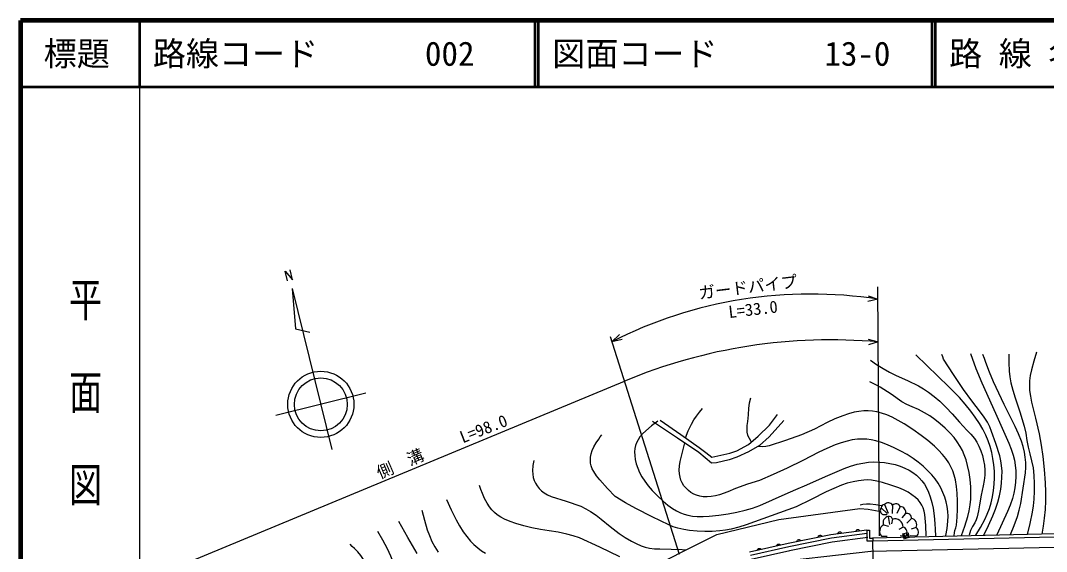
# Model space of a CAD drawing. Units: millimetres, scale not verified. Extents: x 40000 to 680000, y 20000 to 380000.
# Drawn here: x 40000 to 195096, y 299829 to 380000 of the extents above; entities that cross this region are included whole.
import ezdxf
from ezdxf.enums import TextEntityAlignment as Align

# ---------------------------------------------------------------- set-up
doc = ezdxf.new("R2010")
doc.units = ezdxf.units.MM
doc.header["$LTSCALE"] = 1000
for name, color, linetype, lineweight in [('M-BGD', 7, 'Continuous', 25), ('M-STR-STR1', 1, 'Continuous', 25), ('M-TTL', 2, 'Continuous', 140), ('M-TTL-BAND', 7, 'Continuous', 25), ('M-TTL-LINE', 7, 'Continuous', 50)]:
    doc.layers.add(name, color=color, linetype=linetype, lineweight=lineweight)
doc.layers.add('M-TTL-TXT', color=7, linetype='Continuous')
doc.styles.add('@ＭＳ ゴシック', font='')
doc.styles.add('ＭＳ ゴシック', font='')
doc.styles.get('@ＭＳ ゴシック').set_extended_font_data('@MS Gothic')
doc.styles.get('ＭＳ ゴシック').set_extended_font_data('MS Gothic')

# ---------------------------------------------------------------- blocks, each defined once
blk = doc.blocks.new('BUHIN155')
at = {"color": 7, "linetype": 'Continuous', "lineweight": 25}
blk.add_lwpolyline([(-281, 104), (-235, 161), (-181, 203), (-104, 245), (-30, 256), (44, 251), (131, 219), (190, 174), (239, 118), (271, 35), (284, -32), (281, -104)], dxfattribs=at)
blk = doc.blocks.new('BUHIN156')
at = {"color": 7, "linetype": 'Continuous', "lineweight": 25}
blk.add_lwpolyline([(-288, 83), (-246, 142), (-196, 189), (-123, 236), (-49, 253), (24, 254), (114, 228), (176, 188), (229, 136), (267, 56), (286, -10), (288, -83)], dxfattribs=at)
blk = doc.blocks.new('BUHIN157')
at = {"color": 7, "linetype": 'Continuous', "lineweight": 25}
blk.add_lwpolyline([(-290, 78), (-249, 138), (-199, 185), (-127, 234), (-54, 252), (20, 254), (110, 230), (172, 191), (227, 140), (266, 61), (286, -5), (290, -78)], dxfattribs=at)

msp = doc.modelspace()

# ---------------------------------------------------------------- linework, layer by layer
at = {"layer": 'M-BGD'}
for p, q in [((80354, 340676), (79985, 342174)), ((79985, 342174), (81133, 340863)), ((81133, 340863), (80754, 342365)), ((169857, 302204), (169613, 339795)), ((81089, 339517), (81554, 333452)), ((81089, 339517), (87071, 315243)), ((81554, 333452), (83735, 332959)), ((139601, 299352), (129178, 332233)), ((63089, 297269), (131302, 325534)), ((92193, 323714), (78599, 320365)), ((136694, 319664), (139816, 317487)), ((155398, 319622), (153164, 317122)), ((153212, 318904), (154425, 320485)), ((139340, 316936), (135517, 319458)), ((151535, 317240), (153212, 318904)), ((142555, 314763), (139340, 316936)), ((139816, 317487), (142615, 315547)), ((150060, 315959), (151535, 317240)), ((153164, 317122), (151720, 315842)), ((142615, 315547), (143585, 314776)), ((147211, 314682), (148288, 315040)), ((150044, 314865), (148267, 314071)), ((148288, 315040), (150060, 315959)), ((151720, 315842), (150044, 314865)), ((144466, 313159), (142555, 314763)), ((143585, 314776), (144521, 314067)), ((144521, 314067), (147211, 314682)), ((147130, 313648), (145214, 313191)), ((148267, 314071), (147130, 313648)), ((145214, 313191), (144466, 313159)), ((154612, 304638), (166877, 306295)), ((166877, 306295), (168143, 306197)), ((168143, 306197), (169805, 305934)), ((170107, 306406), (170988, 305553)), ((170630, 306901), (171153, 305636)), ((171813, 306818), (171758, 305581)), ((172996, 306598), (172473, 305553)), ((173793, 305553), (173243, 304921)), ((145280, 302399), (154612, 304638)), ((170383, 305388), (171015, 305388)), ((171180, 305086), (171345, 303903)), ((171813, 304728), (171675, 304013)), ((174701, 304811), (173986, 304123)), ((167941, 303038), (162494, 302342)), ((168004, 302542), (162576, 301849)), ((167941, 303038), (167929, 301438)), ((167941, 303038), (167929, 301438)), ((167941, 303038), (168341, 303035)), ((168341, 303035), (168332, 301835)), ((170465, 303848), (171208, 303628)), ((173408, 303518), (172775, 303160)), ((174050, 302510), (174170, 302025)), ((175388, 303435), (174618, 303188)), ((132602, 296070), (145280, 302399)), ((156047, 301014), (150226, 299706)), ((162494, 302342), (156047, 301014)), ((162576, 301849), (156148, 300524)), ((162675, 301256), (156269, 299937)), ((168080, 301947), (162675, 301256)), ((167929, 301438), (168821, 301431)), ((168332, 301835), (168824, 301831)), ((168824, 301831), (168821, 301431)), ((170162, 302115), (171015, 302143)), ((173850, 302129), (172996, 302198)), ((173565, 302390), (173684, 301905)), ((173625, 302148), (174110, 302267)), ((175472, 302154), (174481, 302198)), ((156157, 300526), (150338, 299219)), ((156288, 299941), (150473, 298634)), ((151653, 297938), (168567, 299892))]:
    msp.add_line(p, q, dxfattribs=at)
for points in [[(168150, 338433), (169625, 337923), (168105, 337575)], [(130937, 331824), (129408, 331507), (130537, 332584)], [(168163, 331876), (169667, 331460), (168172, 331017)], [(184402, 302289), (185113, 303460), (185769, 304658), (186141, 305463), (186458, 306294), (186728, 307175), (186940, 308075), (187099, 309018), (187199, 309972), (187240, 310951), (187222, 311931), (187144, 312897), (187006, 313855), (186813, 314780), (186562, 315690), (186271, 316533), (185919, 317366), (185466, 318273), (184959, 319150), (184339, 320097), (183668, 321010), (182822, 322049), (181924, 323055), (180323, 324706), (178671, 326321), (177005, 327931), (175336, 329537)], [(185607, 302307), (186317, 303729), (186976, 305186), (187382, 306228), (187731, 307290), (187984, 308246), (188181, 309227), (188306, 310139), (188371, 311069), (188373, 311932), (188314, 312791), (188209, 313534), (188045, 314262), (187455, 316120), (186807, 317964), (186518, 318662), (186175, 319333), (185681, 320116), (185134, 320870), (183822, 322557), (182565, 324269), (181032, 326552), (179547, 328872), (179403, 329212), (179268, 329568)], [(183595, 329705), (184428, 327477), (185318, 325272), (187370, 320734), (189391, 316166), (189759, 315270), (190071, 314355), (190252, 313619), (190374, 312870), (190448, 312021), (190462, 311167), (190418, 310304), (190314, 309438), (190158, 308633), (189941, 307831), (189595, 306839), (189193, 305868), (188374, 304104), (187597, 302317)], [(189639, 302368), (190196, 303731), (190699, 305120), (190979, 306086), (191201, 307069), (191583, 309382), (191907, 311713), (191961, 312491), (191955, 313271), (191889, 314050), (191763, 314830), (191561, 315655), (191298, 316475), (190859, 317594), (190363, 318691), (188692, 322044), (187070, 325433), (186465, 326891), (185913, 328378), (185704, 328970), (185496, 329564)], [(189419, 329637), (189407, 328352), (189454, 327064), (189553, 326185), (189712, 325314), (189998, 324161), (190343, 323017), (191056, 320894), (191709, 318757), (191958, 317680), (192148, 316588), (192331, 315564), (192573, 314552), (192849, 313518), (193067, 312465), (193168, 311296), (193210, 310106), (193237, 308917), (193204, 307722), (193102, 306741), (192938, 305756), (192576, 304074), (192181, 302406)], [(193597, 329943), (193172, 328588), (192809, 327233), (192645, 326403), (192543, 325573), (192515, 324860), (192547, 324146), (192660, 323255), (192834, 322363), (193445, 319981), (193997, 317586), (194294, 315885), (194532, 314168), (194754, 312183), (194917, 310178), (194971, 308839), (194966, 307491), (194890, 306187), (194754, 304876), (194591, 303658), (194411, 302440)], [(168493, 328737), (169424, 328063), (170388, 327438), (171377, 326893), (172397, 326400), (174099, 325645), (175769, 324837), (176526, 324396), (177262, 323897), (178123, 323226), (178954, 322502), (179915, 321586), (180833, 320630), (181932, 319376), (183078, 318161), (183658, 317541), (184193, 316883), (184562, 316316), (184885, 315706), (185176, 315023), (185415, 314307), (185593, 313583), (185714, 312838), (185774, 312096), (185774, 311345), (185692, 310553), (185549, 309761), (185231, 308336), (184966, 306867), (184831, 305960), (184639, 305080), (184475, 304595), (184255, 304132), (183905, 303579), (183609, 302999), (183494, 302641), (183397, 302273)], [(182245, 302256), (182746, 303657), (183193, 305084), (183415, 305979), (183577, 306882), (183660, 307703), (183683, 308537), (183641, 309606), (183538, 310691), (183384, 311764), (183170, 312832), (182951, 313646), (182675, 314438), (182396, 315076), (182062, 315690), (181618, 316367), (181123, 317012), (180476, 317743), (179782, 318435), (179024, 319116), (178222, 319754), (177452, 320293), (176641, 320786), (175725, 321255), (174772, 321675), (173995, 322033), (173246, 322443), (171624, 323561), (169971, 324627), (169201, 325048), (168414, 325459)], [(150362, 322990), (150164, 322222), (150026, 321446), (149985, 320453), (149885, 319464), (149801, 318861), (149778, 318249), (149821, 317819), (149924, 317403), (150133, 316923), (150399, 316464), (150441, 316395), (150484, 316327)], [(140526, 316995), (140945, 318042), (141419, 319066), (141773, 319687), (142179, 320278), (142624, 320844), (143088, 321398)], [(181155, 302240), (181168, 302622), (181242, 302999), (181393, 303396), (181487, 303815), (181607, 305019), (181667, 306222), (181658, 307428), (181590, 308642), (181486, 309639), (181323, 310631), (181154, 311332), (180928, 312013), (180654, 312621), (180326, 313203), (179885, 313850), (179394, 314465), (178793, 315119), (178154, 315727), (177171, 316559), (176141, 317350), (174877, 318251), (173584, 319097), (172697, 319615), (171773, 320084), (170961, 320435), (170132, 320727), (169458, 320907), (168773, 321027), (168116, 321076), (167462, 321064), (166733, 320987), (166007, 320848), (165159, 320619), (164305, 320324), (163122, 319834), (161944, 319280), (160008, 318316), (158077, 317421), (155639, 316565), (153158, 315759), (152660, 315672), (152146, 315645), (151798, 315659), (151449, 315685)], [(136334, 319480), (135396, 318786), (134513, 318058), (134046, 317602), (133631, 317113), (133352, 316700), (133124, 316253), (132976, 315835), (132881, 315383), (132838, 314862), (132856, 314316), (132942, 313692), (133091, 313063), (133312, 312396), (133590, 311755), (133944, 311094), (134354, 310457), (134902, 309733), (135502, 309040), (136304, 308211), (137162, 307410), (137846, 306837), (138562, 306316), (139153, 305954), (139775, 305645), (140311, 305438), (140872, 305286), (141574, 305162), (142290, 305098), (143198, 305087), (144113, 305135), (145556, 305292), (146993, 305508), (148274, 305756), (149542, 306063), (150654, 306391), (151759, 306778), (153690, 307605), (155603, 308489), (157215, 309208), (158846, 309869), (161675, 311153), (164522, 312380), (165494, 312717), (166492, 313000), (167325, 313179), (168166, 313298), (168979, 313348), (169809, 313337), (170621, 313267), (171431, 313135), (172217, 312947), (172998, 312698), (173680, 312418), (174335, 312085), (174903, 311732), (175431, 311332), (175871, 310928), (176273, 310477), (176638, 309969), (176953, 309426), (177259, 308768), (177512, 308081), (177755, 307225), (177943, 306346), (178117, 305189), (178230, 304034), (178291, 303121), (178342, 302197)], [(176897, 302175), (176837, 303773), (176715, 305401), (176617, 305922), (176460, 306430), (176269, 306837), (176022, 307217), (175681, 307622), (175289, 307992), (174756, 308402), (174179, 308770), (173485, 309131), (172768, 309436), (171546, 309857), (170285, 310227), (169472, 310432), (168647, 310577), (168054, 310624), (167466, 310610), (166667, 310516), (165871, 310362), (164973, 310121), (164089, 309821), (162940, 309353), (161795, 308821), (159522, 307676), (157233, 306590), (153489, 305185), (149722, 303837), (148585, 303481), (147424, 303182), (146571, 303020), (145712, 302918), (144576, 302853), (143428, 302849), (142293, 302901), (141150, 303014), (140260, 303153), (139374, 303353), (138681, 303569), (137996, 303846), (135481, 305057), (133002, 306317), (131442, 307193), (129916, 308120), (128732, 309357), (127584, 310644), (127094, 311251), (126655, 311891), (126430, 312315), (126259, 312766), (126171, 313169), (126142, 313594), (126174, 314077), (126269, 314568), (126435, 315096), (126660, 315608), (127014, 316226), (127417, 316809), (127651, 317121), (127889, 317431)], [(179881, 302220), (180072, 303305), (180203, 304405), (180228, 305133), (180192, 305873), (180097, 306599), (179941, 307325), (179726, 308036), (179450, 308736), (179107, 309440), (178705, 310125), (178251, 310776), (177750, 311389), (177120, 312061), (176439, 312698), (175704, 313307), (174934, 313866), (174029, 314454), (173083, 314994), (172088, 315493), (171051, 315946), (170179, 316274), (169288, 316545), (168614, 316694), (167934, 316783), (167232, 316806), (166522, 316770), (165744, 316666), (164959, 316499), (164042, 316236), (163130, 315910), (161910, 315396), (160704, 314822), (158266, 313574), (155881, 312420), (153802, 311466), (151691, 310564), (149886, 309976), (148087, 309326), (146904, 308831), (145686, 308387), (145051, 308219), (144387, 308108), (143806, 308069), (143215, 308091), (142702, 308168), (142205, 308304), (141766, 308486), (141352, 308724), (140961, 309022), (140608, 309369), (140299, 309755), (140035, 310182), (139838, 310615), (139700, 311062), (139614, 311569), (139589, 312085), (139627, 312749), (139727, 313418), (140058, 314838), (140419, 316207)], [(117591, 313575), (117470, 312789), (117408, 311992), (117429, 311495), (117512, 310992), (117643, 310551), (117836, 310120), (118084, 309717), (118381, 309349), (118743, 309003), (119143, 308705), (119669, 308397), (120236, 308138), (122479, 307420), (124687, 306650), (125445, 306283), (126173, 305863), (127001, 305308), (127793, 304705), (129128, 303605), (130507, 302548), (131420, 301940), (132371, 301380), (133086, 301008), (133832, 300687), (134438, 300487), (135066, 300344), (135845, 300247), (136646, 300208), (138337, 300187), (140025, 300107), (140313, 300088), (140612, 300069)], [(130605, 299030), (127559, 300480), (124485, 301875), (123553, 302193), (122595, 302454), (121278, 302722), (119931, 302934), (118611, 303137), (117315, 303397), (116087, 303700), (114859, 304065), (114002, 304361), (113159, 304717), (112590, 305017), (112057, 305365), (111637, 305709), (111257, 306098), (110875, 306583), (110532, 307118), (110155, 307837), (109834, 308582), (109611, 309169), (109399, 309765)], [(104410, 307675), (105104, 306124), (105856, 304590), (106368, 303673), (106939, 302774), (107456, 302065), (108021, 301394), (108547, 300855), (109121, 300355), (109686, 299943), (110286, 299581)], [(100680, 306040), (101055, 304561), (101489, 303096), (101808, 302218), (102186, 301355), (102622, 300517), (103118, 299697)], [(170180, 306708), (169315, 306864), (168452, 306960), (167907, 306960), (167358, 306900), (167152, 306866), (166947, 306830)], [(99966, 299516), (98564, 301931), (97175, 304360)], [(93988, 302893), (94741, 301608), (95440, 300297), (95940, 299187), (96386, 298051), (97065, 296194), (97803, 294350), (98201, 293532), (98657, 292732), (99114, 292048), (99627, 291389), (100087, 290879), (100595, 290408), (101039, 290072), (101522, 289781), (102199, 289473), (102905, 289218), (105258, 288386), (107615, 287600)], [(101467, 284834), (100152, 285938), (98877, 287088), (98081, 287887), (97329, 288727), (96701, 289515), (96115, 290348), (95541, 291283), (95013, 292256), (93727, 295005), (92387, 297725), (91942, 298487), (91447, 299214), (90984, 299773), (90477, 300293), (90150, 300601), (89811, 300911)]]:
    msp.add_lwpolyline(points, dxfattribs=at)
msp.add_lwpolyline([(173575, 301723), (173383, 302500), (174160, 302692), (174351, 301915)], close=True, dxfattribs=at)
for radius in [5000, 4000]:
    msp.add_circle((85396, 322039), radius, dxfattribs=at)
for centre, radius, start, end in [((159503, 272121), 66576, 81.2543, 116.8739), ((162424, 251195), 80591, 84.8436, 112.71683), ((171190, 306416), 741, 32.87897, 139.13916), ((170626, 306000), 659, 141.99384, 248.25409), ((170554, 306457), 450, 80.32172, 186.58191), ((172322, 306265), 752, 26.33069, 132.59088), ((173002, 305776), 822, 344.21924, 90.47943), ((173968, 304842), 733, 357.58044, 103.84064), ((171287, 304198), 893, 96.8515, 203.11169), ((171362, 304669), 454, 7.39398, 113.65417), ((172155, 303523), 1252, 359.74127, 105.88922), ((174529, 303865), 961, 333.43494, 79.69513), ((170963, 302868), 1099, 116.9657, 223.22589), ((173108, 302658), 911, 324.51099, 70.77112), ((174949, 302763), 803, 310.58368, 56.84387)]:
    msp.add_arc(centre, radius, start, end, dxfattribs=at)
at = {"layer": 'M-STR-STR1'}
for p, q in [((299032, 304831), (168805, 301853)), ((168821, 301431), (298667, 304306)), ((168573, 299871), (299021, 302811)), ((169024, 293366), (168821, 301431))]:
    msp.add_line(p, q, dxfattribs=at)
at = {"layer": 'M-TTL'}
for p, q in [((40000, 380000), (40000, 20000)), ((680000, 380000), (40000, 380000))]:
    msp.add_line(p, q, dxfattribs=at)
at = {"layer": 'M-TTL-BAND'}
msp.add_line((58000, 370000), (58000, 20000), dxfattribs=at)
at = {"layer": 'M-TTL-LINE'}
for p, q in [((58000, 380000), (58000, 370000)), ((117750, 380000), (117750, 370000)), ((118250, 380000), (118250, 370000)), ((177750, 380000), (177750, 370000)), ((178250, 380000), (178250, 370000)), ((40000, 370000), (680000, 370000))]:
    msp.add_line(p, q, dxfattribs=at)

# ---------------------------------------------------------------- block references
at = {"layer": 'M-BGD', "rotation": 27.68572}
for name, p in [('BUHIN155', (163848, 302534)), ('BUHIN155', (166571, 302884)), ('BUHIN157', (154586, 300700)), ('BUHIN156', (157653, 301361)), ('BUHIN156', (160875, 302027)), ('BUHIN157', (151677, 300044))]:
    msp.add_blockref(name, p, dxfattribs=at)

# ---------------------------------------------------------------- texts
at = {"layer": 'M-BGD', "style": 'ＭＳ ゴシック'}
for s, rotation, p in [('ガードパイプ', 6.9, (142689, 337397)), ('L=33.0', 6.6, (147191, 334520)), ('L=98.0', 21.3, (107041, 315633)), ('側\u3000溝', 23.4, (94534, 310255))]:
    msp.add_text(s, height=1833, rotation=rotation, dxfattribs=at).set_placement(p, align=Align.BOTTOM_LEFT)
at = {"layer": 'M-TTL-BAND', "style": '@ＭＳ ゴシック', "width": 1.4}
msp.add_text('平  面  図', height=3666, rotation=270, dxfattribs=at).set_placement((49777, 306475), align=Align.MIDDLE_RIGHT)
at = {"layer": 'M-TTL-TXT', "style": 'ＭＳ ゴシック'}
msp.add_text('標題', height=3666, dxfattribs=at).set_placement((48500, 375000), align=Align.MIDDLE_CENTER)
for s, p in [('路線コード', (60000, 375000)), ('図面コード', (120380, 375000)), ('路 線 名', (180380, 375000)), ('002', (101142, 375000)), ('13-0', (161521, 375000))]:
    msp.add_text(s, height=3666, dxfattribs=at).set_placement(p, align=Align.MIDDLE_LEFT)

doc.saveas('drawing.dxf')
